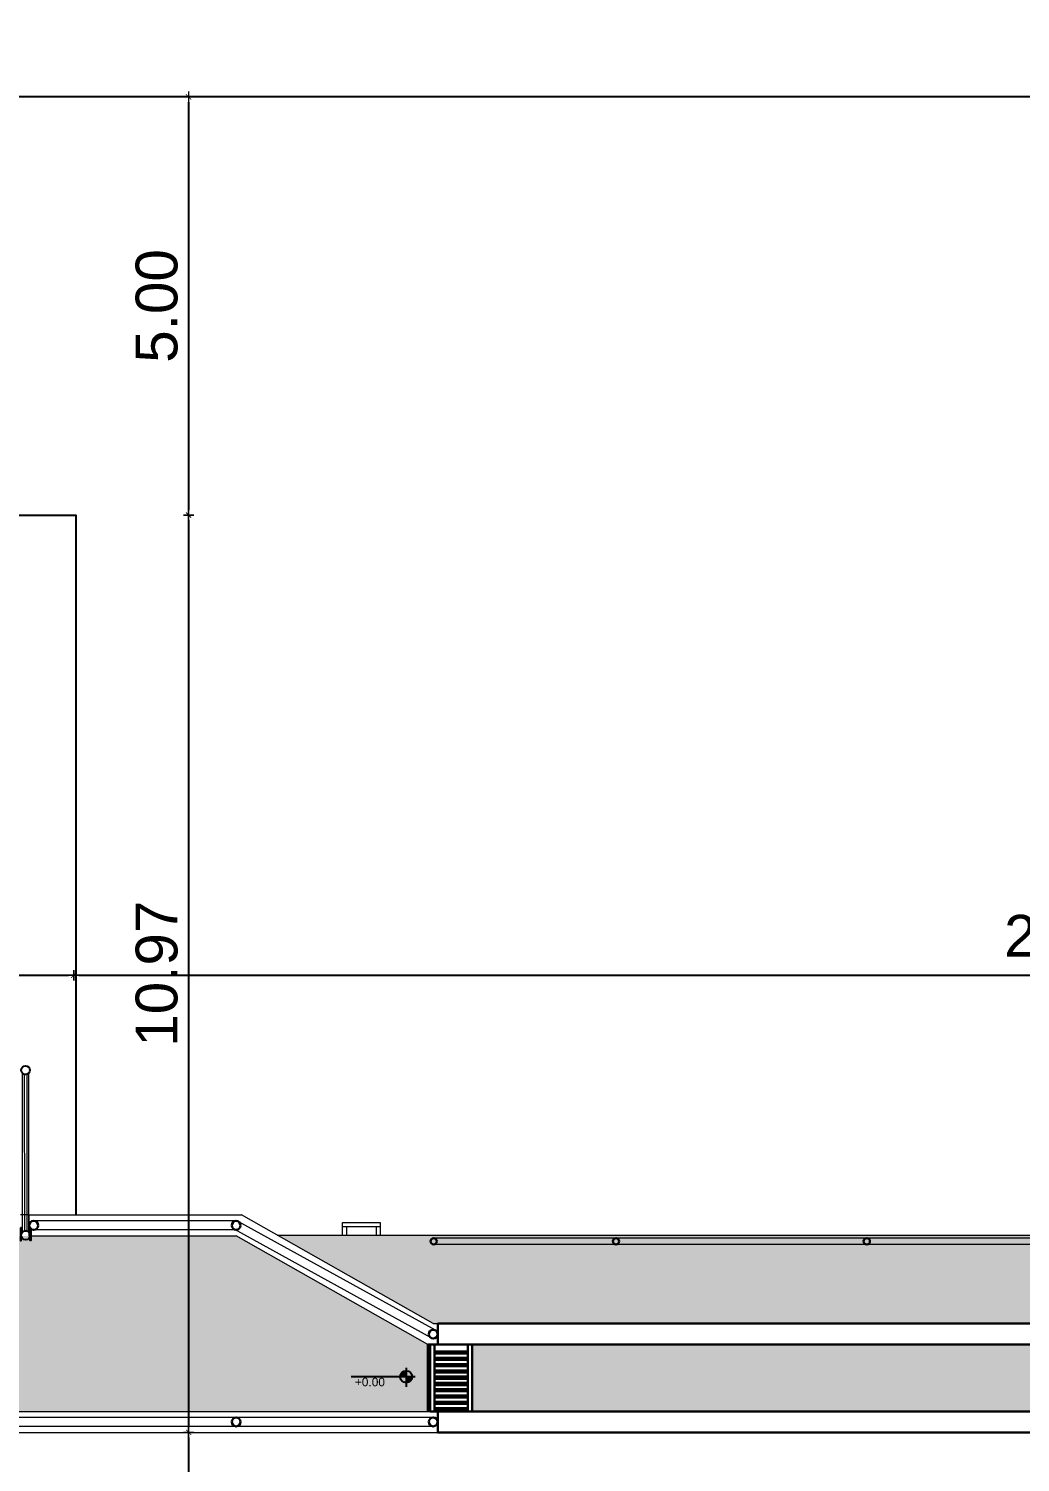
# Model space of a CAD drawing. Header units: millimetres. Extents: x 2767 to 2978, y 1319 to 1481.
# Drawn here: x 2902.41 to 2914.28, y 1425.58 to 1442.72 of the extents above; entities that cross this region are included whole.
import ezdxf

# ---------------------------------------------------------------- set-up
doc = ezdxf.new("R2010")
doc.units = ezdxf.units.MM
doc.header["$LTSCALE"] = 0.03
doc.linetypes.add('Dashed', pattern=[0.75, 0.5, -0.25])
for name, color, linetype, lineweight in [('A-COTAS', 12, 'Continuous', 9), ('A-HACHU', 9, 'Continuous', 0), ('A-PAREDE', 5, 'Continuous', 30), ('A-PROJEÇÃO', 251, 'Dashed', 13), ('A-VISTA01', 1, 'Continuous', 20), ('A-VISTA02', 2, 'Continuous', 15), ('A-VISTA03', 3, 'Continuous', 9), ('A-VISTA04', 4, 'Continuous', 5)]:
    doc.layers.add(name, color=color, linetype=linetype, lineweight=lineweight)
doc.layers.add('A-TEXTO1', color=7, linetype='Continuous', true_color=0x000000)
doc.layers.add('PH-GRELHA_INT', color=7, linetype='Continuous', true_color=0x1f2df4)
doc.layers.add('G_HACHURA', color=9, linetype='Continuous')
doc.styles.add('A2 Arquitetos', font='arial.ttf')
doc.styles.add('Century Gothic', font='arial.ttf')
doc.dimstyles.new('COTA_250', dxfattribs={"dimscale": 250, "dimtxt": 0.002, "dimasz": 0.00025, "dimexe": 0.00075, "dimexo": 0.00075, "dimgap": 0.0005, "dimtad": 1, "dimzin": 4, "dimdsep": 46, "dimtxsty": 'Century Gothic', "dimblk": 'PU-Tick', "dimcen": 0.001, "dimdle": 0.00075, "dimse1": 1, "dimse2": 1, "dimclrd": 256, "dimclre": 256, "dimclrt": 256, "dimadec": 0, "dimazin": 0, "dimtfac": 1, "dimtix": 1, "dimtmove": 0, "dimatfit": 3, "dimldrblk": 'DOT', "dimfxl": 1, "dimarcsym": 0})
pattern_1 = [(0, (0, 0), (0, 0.16), []), (90, (0, 0), (-0.07999999999999999, 0.16), [0.16, -0.16])]

# ---------------------------------------------------------------- blocks, each defined once
blk = doc.blocks.new('Porteira_Curral_2')
at = {"layer": 'A-PAREDE', "linetype": 'Continuous', "lineweight": 25}
for centre in [(207872.5370446081, 9278507.648432571), (207874.5110446079, 9278507.648432571)]:
    blk.add_circle(centre, 0.053, dxfattribs=at)
at = {"layer": 'A-VISTA02'}
for p, q in [((207874.4742018335, 9278507.686532572), (207872.5738873823, 9278507.686532572)), ((207874.4742018353, 9278507.61033257), (207872.5738873805, 9278507.61033257))]:
    blk.add_line(p, q, dxfattribs=at)
at = {"layer": 'A-VISTA03', "linetype": 'Continuous', "lineweight": 25}
for points in [[(207874.424044608, 9278507.71143257), (207874.574044608, 9278507.71143257), (207874.574044608, 9278507.70143257), (207874.424044608, 9278507.70143257)], [(207874.424044608, 9278507.585432572), (207874.574044608, 9278507.585432572), (207874.574044608, 9278507.595432572), (207874.424044608, 9278507.595432572)]]:
    blk.add_lwpolyline(points, close=True, dxfattribs=at)
at = {"layer": 'A-VISTA04'}
for p, q in [((207872.5878776686, 9278507.66343257), (207874.4602115476, 9278507.66343257)), ((207872.5878776681, 9278507.63343257), (207874.4602115481, 9278507.63343257))]:
    blk.add_line(p, q, dxfattribs=at)
blk = doc.blocks.new('Curbov')
at = {"layer": 'A-COTAS', "true_color": 0xd4d4d4}
h = blk.add_hatch(color=254, dxfattribs=at)
h.dxf.hatch_style = 1
h.paths.add_polyline_path([(208213.6183541835, 9278627.765369043), (208213.6713541799, 9278627.765369043), (208233.3266234386, 9278627.765369043), (208233.3266234386, 9278628.825415157), (208211.7494099587, 9278628.825415157)])
at = {"layer": 'A-HACHU', "true_color": 0xc7c8ca}
h = blk.add_hatch(dxfattribs=at)
h.set_pattern_fill('AR-B88', color=9, scale=0.02)
h.set_pattern_definition(pattern_1)
h.paths.add_polyline_path([(208193.0803317435, 9278629.065369038), (208197.8303317472, 9278629.065369042), (208197.8303317472, 9278628.815369042), (208197.3803317482, 9278628.815369042), (208197.38033175, 9278626.715369042), (208197.8303317472, 9278626.715369042), (208197.8303317472, 9278626.465369044), (208197.8303317472, 9278625.81536905), (208192.4303317478, 9278625.815369051), (208192.4303317449, 9278623.46536904), (208199.9303317468, 9278623.465369042), (208199.9303317489, 9278626.46536904), (208199.9303317525, 9278626.715369038), (208200.1803317525, 9278626.715369038), (208200.6803317577, 9278626.715369042), (208200.9303317577, 9278626.715369044), (208213.5523912603, 9278626.715369046), (208213.5523912603, 9278627.515369045), (208211.2603895692, 9278628.815369043), (208208.6803317472, 9278628.815369043), (208208.4303317453, 9278628.815369043), (208208.4303317453, 9278636.565369043), (208201.5803317472, 9278636.565369042), (208201.5803317494, 9278629.065369042), (208206.3303317469, 9278629.065369043), (208206.3303317469, 9278628.815369043), (208200.9303317509, 9278628.815369045), (208200.6803317512, 9278628.815369042), (208200.1803317513, 9278628.815369045), (208199.9303317514, 9278628.815369045), (208199.9303317514, 9278629.065369043), (208199.9303317461, 9278632.690369043), (208199.9303317741, 9278632.940369042), (208199.9303317451, 9278636.565369042), (208193.0803317413, 9278636.565369042)])
h.paths.add_polyline_path([(208192.4303317507, 9278626.715369044), (208197.38033175, 9278626.715369042), (208197.3803317482, 9278628.815369042), (208192.4303317489, 9278628.815369043)], flags=17)
h = blk.add_hatch(dxfattribs=at)
h.set_pattern_fill('AR-B88', color=9, scale=0.02)
h.set_pattern_definition(pattern_1)
h.paths.add_polyline_path([(208223.5823912593, 9278626.715369048), (208233.3266234387, 9278626.71536905), (208233.3266234384, 9278627.515369043), (208223.5823912595, 9278627.515369045)])
h.paths.add_polyline_path([(208214.0823912593, 9278626.715369044), (208223.0523912603, 9278626.715369046), (208223.0523912603, 9278627.515369043), (208214.0823912595, 9278627.515369043)])
at = {"layer": 'A-TEXTO1'}
h = blk.add_hatch(color=256, dxfattribs=at)
h.dxf.hatch_style = 1
h.paths.add_polyline_path([(208213.2945655027, 9278627.20288844), (208213.2945655027, 9278627.131026527), (208213.2227035446, 9278627.131026527, -0.4142135075525849)])
h.paths.add_polyline_path([(208213.2945655027, 9278627.131026527), (208213.3664274143, 9278627.131026527, -0.4142136171936075), (208213.2945655027, 9278627.059164613)])
at = {"layer": 'PH-GRELHA_INT', "lineweight": 30}
h = blk.add_hatch(dxfattribs=at)
h.set_pattern_fill('ANSI32', color=256, scale=0.2, angle=135)
h.set_pattern_definition([(180, (0, 0), (-6.938893903907228e-18, -0.07500000000000001), []), (180, (-0.0249999999650754, 0.02500000037252903), (-6.938893903907228e-18, -0.07500000000000001), [])])
h.paths.add_polyline_path([(208213.6323912595, 9278627.465369044), (208214.0323912601, 9278627.465369044), (208214.0323912595, 9278626.715369046), (208213.6323912604, 9278626.715369046)])
at = {"layer": 'A-HACHU', "color": 9, "true_color": 0xc7c8ca}
blk.add_lwpolyline([(208208.7799936469, 9278629.065369043), (208208.6803317452, 9278629.065369043)], dxfattribs=at)
at = {"layer": 'A-PAREDE'}
for p, q in [((208213.6713541799, 9278627.765369043), (208233.3266234384, 9278627.765369043)), ((208213.6713541799, 9278627.515369043), (208213.6713541799, 9278627.765369043)), ((208213.6713541799, 9278627.515369043), (208233.3266234384, 9278627.515369043)), ((208213.6713541799, 9278626.715369044), (208233.3266234384, 9278626.71536905)), ((208213.6713541799, 9278626.715369046), (208213.6713541799, 9278626.465369042)), ((208213.6713541799, 9278626.465369044), (208233.3266234384, 9278626.465369042))]:
    blk.add_line(p, q, dxfattribs=at)
for centre, radius in [((208208.8375619859, 9278628.940369036), 0.053), ((208211.2603895692, 9278628.940369043), 0.053), ((208213.6234800684, 9278628.750415154), 0.0381), ((208215.8053317553, 9278628.750415154), 0.0381), ((208218.8053317553, 9278628.750415154), 0.0381), ((208213.6183541798, 9278627.640369043), 0.053), ((208211.2603895692, 9278626.590369042), 0.053), ((208213.6183541798, 9278626.590369042), 0.053)]:
    blk.add_circle(centre, radius, dxfattribs=at)
at = {"layer": 'A-TEXTO1'}
for p, q in [((208213.2945655027, 9278627.238494324), (208213.2945655027, 9278627.011309436)), ((208213.4010150881, 9278627.131026594), (208212.6381291265, 9278627.131026594))]:
    blk.add_line(p, q, dxfattribs=at)
blk.add_circle((208213.2945655027, 9278627.131026594), 0.07186191701812356, dxfattribs=at)
at = {"layer": 'A-VISTA01'}
for p, q in [((208208.7799936469, 9278629.065369043), (208211.3263524854, 9278629.065369043)), ((208213.6183541835, 9278627.765369043), (208211.3263524885, 9278629.065369042)), ((208212.5335104486, 9278628.925415156), (208212.983510449, 9278628.925415156)), ((208212.5835104494, 9278628.825415157), (208212.5835104494, 9278628.925415156)), ((208212.9335104501, 9278628.925415156), (208212.9335104501, 9278628.825415157)), ((208213.5523912637, 9278627.515369043), (208211.2603895692, 9278628.815369043)), ((208211.7494099585, 9278628.825415157), (208233.3266234384, 9278628.825415157)), ((208213.6183541798, 9278627.765369043), (208213.6713541799, 9278627.765369043)), ((208200.9303317505, 9278626.715369042), (208213.6713541799, 9278626.715369046)), ((208200.9303317493, 9278626.465369042), (208213.6713541799, 9278626.465369042))]:
    blk.add_line(p, q, dxfattribs=at)
for points in [[(208208.7799936469, 9278629.065369043), (208208.7799936469, 9278628.815369043), (208211.2603895703, 9278628.815369043)], [(208212.5335104486, 9278628.825415157), (208212.5335104486, 9278628.975415157), (208212.983510449, 9278628.975415157), (208212.983510449, 9278628.825415157)]]:
    blk.add_lwpolyline(points, dxfattribs=at)
at = {"layer": 'A-VISTA02'}
for p, q in [((208233.2784345798, 9278628.790197536), (208213.6234800684, 9278628.788656948)), ((208233.2784345798, 9278628.713997535), (208213.6234800684, 9278628.712447241)), ((208213.6183541798, 9278627.587369049), (208213.6183268397, 9278627.587369049))]:
    blk.add_line(p, q, dxfattribs=at)
at = {"layer": 'A-VISTA04'}
for p, q in [((208211.2603895692, 9278628.993369043), (208208.8375619872, 9278628.993369035)), ((208213.6439430026, 9278627.686782533), (208211.2859783919, 9278628.986782534)), ((208211.2603895692, 9278628.887369044), (208208.8375327267, 9278628.887369044)), ((208213.5927653571, 9278627.593955552), (208211.2348007464, 9278628.893955553)), ((208213.6183541798, 9278626.643369041), (208200.9303317577, 9278626.643369041)), ((208213.6183541798, 9278626.537369043), (208200.9303317577, 9278626.537369043))]:
    blk.add_line(p, q, dxfattribs=at)
at = {"layer": 'PH-GRELHA_INT', "lineweight": 30}
for p, q in [((208213.5523912603, 9278626.715369044), (208213.5523912603, 9278627.515369043)), ((208213.5523912603, 9278627.515369043), (208213.6713541799, 9278627.515369043)), ((208213.5823912597, 9278626.715369044), (208213.5823912597, 9278627.515369043))]:
    blk.add_line(p, q, dxfattribs=at)
for points in [[(208213.5823912597, 9278627.515369043), (208214.0823912595, 9278627.515369045), (208214.0823912593, 9278626.715369046), (208213.5823912595, 9278626.715369046)], [(208213.6323912595, 9278627.515369043), (208214.0323912601, 9278627.515369043), (208214.0323912595, 9278626.715369046), (208213.6323912593, 9278626.715369046)]]:
    blk.add_lwpolyline(points, close=True, dxfattribs=at)
at = {"layer": 'A-PROJEÇÃO', "rotation": 270.0575415065053}
blk.add_blockref('Porteira_Curral_2', (-9070502.992320953, 9477184.929504566), dxfattribs=at)
at = {"layer": 'A-TEXTO1', "ltscale": 0.0005, "style": 'A2 Arquitetos'}
blk.add_text('+0.00', height=0.102, dxfattribs=at).set_placement((208212.6802103696, 9278627.016760973))
blk = doc.blocks.new('PU-Tick')
for p, q in [((1, 0), (-1, 0)), ((-9e-16, -1), (9e-16, 1))]:
    blk.add_line(p, q)
at = {"color": 0, "linetype": 'ByBlock', "const_width": 0.15}
blk.add_lwpolyline([(-0.5, -0.5), (0.5, 0.5)], dxfattribs=at)
blk = doc.blocks.new('*D307')
at = {"layer": 'A-COTAS', "lineweight": -2, "transparency": 16777216}
blk.add_line((-12.35792527999729, 29.4947397029523), (5.257113132742234, 29.4947397029523), dxfattribs=at)
at = {"layer": 'Defpoints', "color": 0, "transparency": 16777216}
for p in [(-12.42042527999729, 29.49482780793051), (5.319613132742234, 29.49473972157875), (5.319613132742234, 29.4947397029523)]:
    blk.add_point(p, dxfattribs=at)
at = {"layer": 'A-COTAS', "lineweight": -2, "transparency": 16777216, "xscale": 0.0625, "yscale": 0.0625, "zscale": 0.0625, "rotation": 180}
blk.add_blockref('PU-Tick', (-12.42042527999729, 29.4947397029523), dxfattribs=at)
at = {"layer": 'A-COTAS', "lineweight": -2, "transparency": 16777216, "xscale": 0.0625, "yscale": 0.0625, "zscale": 0.0625}
blk.add_blockref('PU-Tick', (5.319613132742234, 29.4947397029523), dxfattribs=at)
at = {"layer": 'A-COTAS', "transparency": 16777216, "insert": (-3.550406073627528, 29.92021719272038), "char_height": 0.5, "attachment_point": 5, "style": 'Century Gothic'}
blk.add_mtext('17,75', dxfattribs=at)
blk = doc.blocks.new('_Dot')
at = {"layer": 'G_HACHURA', "color": 0, "lineweight": -2}
blk.add_line((-0.5, 0), (-1, 0), dxfattribs=at)
at = {"layer": 'G_HACHURA', "color": 0, "const_width": 0.5}
blk.add_lwpolyline([(-0.25, 0, 1), (0.25, 0, 1)], format="xyb", close=True, dxfattribs=at)
blk = doc.blocks.new('*D308')
at = {"layer": 'A-COTAS', "lineweight": -2, "transparency": 16777216}
blk.add_line((5.382113132742234, 29.4947397029523), (29.26711313659325, 29.4947397029523), dxfattribs=at)
at = {"layer": 'Defpoints', "color": 0, "transparency": 16777216}
for p in [(5.319613132742234, 29.49473972157875), (29.32961313659325, 29.4947397029523), (29.32961313659325, 26.38819647119681)]:
    blk.add_point(p, dxfattribs=at)
at = {"layer": 'A-COTAS', "lineweight": -2, "transparency": 16777216, "xscale": 0.0625, "yscale": 0.0625, "zscale": 0.0625, "rotation": 180}
blk.add_blockref('PU-Tick', (5.319613132742234, 29.4947397029523), dxfattribs=at)
at = {"layer": 'A-COTAS', "lineweight": -2, "transparency": 16777216, "xscale": 0.0625, "yscale": 0.0625, "zscale": 0.0625}
blk.add_blockref('PU-Tick', (29.32961313659325, 29.4947397029523), dxfattribs=at)
at = {"layer": 'A-COTAS', "transparency": 16777216, "insert": (17.32461313466774, 29.92021719272038), "char_height": 0.5, "attachment_point": 5, "style": 'Century Gothic'}
blk.add_mtext('24,00', dxfattribs=at)
blk = doc.blocks.new('*D268')
at = {"layer": 'A-COTAS', "lineweight": -2, "transparency": 16777216}
blk.add_line((6.694619686700208, 34.93565035709481), (6.694619686700211, 24.09065035642426), dxfattribs=at)
at = {"layer": 'Defpoints', "color": 0, "transparency": 16777216}
for p in [(5.319613130413929, 34.99815035709481), (6.694619686700211, 24.02815035642426), (6.88155231776182, 24.02815035642426)]:
    blk.add_point(p, dxfattribs=at)
at = {"layer": 'A-COTAS', "lineweight": -2, "transparency": 16777216, "xscale": 0.0625, "yscale": 0.0625, "zscale": 0.0625}
for p, rotation in [((6.694619686700208, 34.99815035709481), 90), ((6.694619686700211, 24.02815035642426), 270)]:
    blk.add_blockref('PU-Tick', p, dxfattribs=dict(at, rotation=rotation))
at = {"layer": 'A-COTAS', "transparency": 16777216, "insert": (6.314333192839371, 29.51315035675953), "char_height": 0.5, "attachment_point": 5, "rotation": 90, "style": 'Century Gothic'}
blk.add_mtext('10.97', dxfattribs=at)
blk = doc.blocks.new('*D269')
at = {"layer": 'A-COTAS', "lineweight": -2, "transparency": 16777216}
blk.add_line((6.694619686236368, 23.96565035642426), (6.694619686236368, 20.96221701223522), dxfattribs=at)
at = {"layer": 'Defpoints', "color": 0, "transparency": 16777216}
for p in [(6.88155231776182, 24.02815035642426), (6.694619686236368, 20.89971701223522), (7.115295782619345, 20.89971701223522)]:
    blk.add_point(p, dxfattribs=at)
at = {"layer": 'A-COTAS', "lineweight": -2, "transparency": 16777216, "xscale": 0.0625, "yscale": 0.0625, "zscale": 0.0625}
for p, rotation in [((6.694619686236368, 24.02815035642426), 90), ((6.694619686236368, 20.89971701223522), 270)]:
    blk.add_blockref('PU-Tick', p, dxfattribs=dict(at, rotation=rotation))
at = {"layer": 'A-COTAS', "transparency": 16777216, "insert": (6.3141626603155, 22.46393368432974), "char_height": 0.5, "attachment_point": 5, "rotation": 90, "style": 'Century Gothic'}
blk.add_mtext('3.13', dxfattribs=at)
blk = doc.blocks.new('*D295')
at = {"layer": 'A-COTAS', "lineweight": -2, "transparency": 16777216}
blk.add_line((6.69461968670021, 39.93736878880601), (6.694619686700211, 35.06065035709481), dxfattribs=at)
at = {"layer": 'Defpoints', "color": 0, "transparency": 16777216}
for p in [(7.354881615952767, 39.99986878880601), (6.694619686700211, 34.99815035709481), (7.146112780348634, 34.99815035709481)]:
    blk.add_point(p, dxfattribs=at)
at = {"layer": 'A-COTAS', "lineweight": -2, "transparency": 16777216, "xscale": 0.0625, "yscale": 0.0625, "zscale": 0.0625}
for p, rotation in [((6.69461968670021, 39.99986878880601), 90), ((6.694619686700211, 34.99815035709481), 270)]:
    blk.add_blockref('PU-Tick', p, dxfattribs=dict(at, rotation=rotation))
at = {"layer": 'A-COTAS', "transparency": 16777216, "insert": (6.314333192839374, 37.49900957295041), "char_height": 0.5, "attachment_point": 5, "rotation": 90, "style": 'Century Gothic'}
blk.add_mtext('5.00', dxfattribs=at)
blk = doc.blocks.new('arq geral tgov')
at = {"extrusion": (0.0053337421229942, 0.002979022415269329, 0.9999813381360749)}
for points, elevation in [([(62.4992493802464, 48.71004252056301), (5.464778416089308, 73.28938611651895), (-5.991617040983233, 76.80590841631783), (-14.94205968122365, 79.08811395216757), (-26.48982375324075, 78.9969198217356), (-35.0523213564284, 75.60993553871076), (-47.96456646507648, 68.41743737082744), (-67.81231197881469, 53.82307323653511), (-81.74992886635961, 44.69006932901301), (-90.94972048899191, 38.97589552088073), (-102.1209043075196, 31.24119800941324), (-109.1689024249039, 25.53258846588576), (-116.0016091655739, 19.60993056800259), (-121.5338417543558, 16.16827046098824), (-130.2138742640265, 11.74169126899539)], 0.4525197792847039), ([(62.49911096226055, 39.99882941909976), (2.69974229023084, 65.76972208390193), (-8.154923188954843, 69.10154432741928), (-15.91482336014871, 71.08018246188652), (-24.93464234878149, 71.00895182847641), (-31.61967026168847, 68.36462005497921), (-43.63132830669709, 61.67377522086938), (-63.24703149553777, 47.25003551249864), (-77.44643779834617, 37.94548694480719), (-86.55949422582572, 32.28518609388085), (-97.31950613626192, 24.8351755400312), (-104.0298857406816, 19.40002410944425), (-111.2391747613541, 13.15094096026451), (-117.5965858668289, 9.195928614981854), (-126.5794202790986, 4.614928733912872)], 0.452519779284707)]:
    blk.add_lwpolyline(points, dxfattribs=dict(at, elevation=elevation))
blk.add_lwpolyline([(-62.49999999650754, 40.00000000098089), (-62.50000000209548, -40.00000000088176), (62.4999999969732, -40.00000000088176), (62.50000000162981, 40.00000000098089)], close=True)
blk.add_lwpolyline([(-12.42038686212618, 34.99827785701791), (5.346095630939544, 34.99827785701791), (5.346095630939544, 26.62815035793938)])
at = {"color": 6}
blk.add_blockref('Curbov', (-208203.9970103018, -9278602.437218685), dxfattribs=at)
at = {"layer": 'A-COTAS'}
for base, p1, p2, picture, middle in [((6.694619686700211, 34.99815035709481), (7.354881615952763, 39.999868788806), (7.146112780348631, 34.9981503570948), '*D295', (6.314333192839374, 37.49900957295041)), ((6.694619686700211, 24.02815035642426), (5.319613130413927, 34.9981503570948), (6.881552317761816, 24.02815035642425), '*D268', (6.314333192839371, 29.51315035675953)), ((6.694619686236368, 20.89971701223522), (6.881552317761816, 24.02815035642425), (7.115295782619341, 20.89971701223521), '*D269', (6.3141626603155, 22.46393368432974))]:
    dim = blk.add_linear_dim(base=base, p1=p1, p2=p2, angle=270, dimstyle='COTA_250', dxfattribs=at)
    dim.commit()
    dim.dimension.update_dxf_attribs({"geometry": picture, "text_midpoint": middle})
for base, p1, p2, text, picture, middle in [((5.319613132742234, 29.4947397029523), (-12.42042527999729, 29.49482780793051), (5.319613132742234, 29.49473972157875), '17,75', '*D307', (-3.550406073627528, 29.92021719272038)), ((29.32961313659325, 29.4947397029523), (5.319613132742234, 29.49473972157875), (29.32961313659325, 26.38819647119681), '24,00', '*D308', (17.32461313466774, 29.92021719272038))]:
    dim = blk.add_linear_dim(base=base, p1=p1, p2=p2, text=text, dimstyle='COTA_250', dxfattribs=at)
    dim.commit()
    dim.dimension.update_dxf_attribs({"geometry": picture, "text_midpoint": middle})

msp = doc.modelspace()

# ---------------------------------------------------------------- block references
msp.add_blockref('arq geral tgov', (2897.631577867178, 1401.905756628998))

doc.saveas('drawing.dxf')
